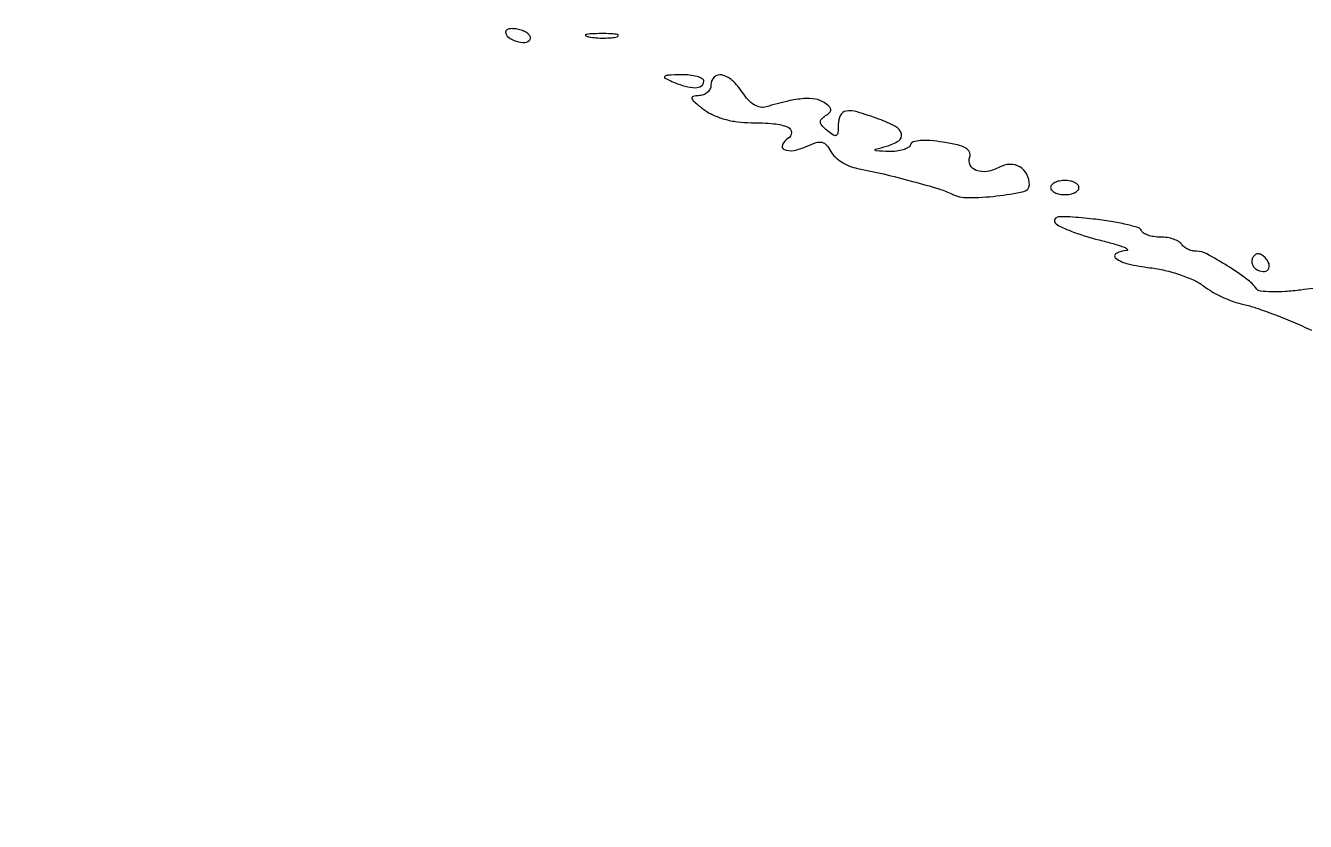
# Model space of a CAD drawing. Extents: x 0 to 2558, y 0 to 3412.
# Drawn here: x 882.2 to 1063, y 2579.5 to 2691.9 of the extents above; entities that cross this region are included whole.
import ezdxf

# ---------------------------------------------------------------- set-up
doc = ezdxf.new("R2010")
doc.units = 0

msp = doc.modelspace()

# ---------------------------------------------------------------- linework, layer by layer
for points in [[(1286.775, 2242.902503, 0.000001), (1177.44536, 2242.627485, 0.134519)], [(1176.555032, 2242.380365, -0.000002), (1098.265318, 2241.934774, -0.000173)], [(1102.150613, 2258.328759, 0.000012), (1205.122254, 2258.377188, 0.008936)], [(1065.796669, 2654.905813, 0.007089), (1062.363991, 2654.526274, -0.014927), (1060.160167, 2654.317509, -0.021543), (1058.2032, 2654.275393, -0.018159), (1056.632714, 2654.366387, -0.214402), (1056.113991, 2654.66105, 0.076317), (1054.693055, 2656.085606, 0.018568), (1051.93905, 2657.958423, 0.016019), (1049.082788, 2659.624416, 0.124639), (1047.59951, 2660, -0.060328), (1046.986981, 2660.074175, -0.050916), (1046.37167, 2660.29375, -0.053189), (1045.845175, 2660.617118, -0.090283), (1045.5, 2661, 0.127689), (1045.098224, 2661.384338, 0.046287), (1044.370954, 2661.70625, 0.042177), (1043.472092, 2661.926118, 0.038918), (1042.524316, 2662, -0.036856), (1041.597417, 2662.068417, -0.046316), (1040.76131, 2662.27296, -0.053435), (1040.124961, 2662.571967, -0.171745), (1039.833333, 2662.929227, 0.238321), (1039.414013, 2663.326544, 0.014398), (1037.688542, 2663.788799, 0.019018), (1035.514855, 2664.217964, 0.012706), (1033, 2664.550556, 0.006365), (1029.713969, 2664.858195, 0.043877), (1028.094751, 2664.84673, 0.2304), (1027.585257, 2664.535984, 0.343941), (1027.631155, 2664.040174, 0.095525), (1028.384397, 2663.496168, 0.016601), (1030.007132, 2662.806616, 0.017508), (1031.992739, 2662.118496, 0.014894), (1034.131155, 2661.529424, -0.008673), (1036.082853, 2661.01782, -0.024991), (1037.408839, 2660.572978, -0.112753), (1037.822148, 2660.291303, -0.632438), (1037.75, 2660.110579, 0.103708), (1036.257659, 2659.697914, 0.555739), (1036.203513, 2659.021376, 0.103156), (1037.958864, 2658.215064, 0.026788), (1041.038112, 2657.681892, -0.028522), (1043.151021, 2657.308497, -0.024078), (1045.333253, 2656.680776, -0.02477), (1047.270972, 2655.911842, -0.059876), (1048.585072, 2655.111742, 0.036624), (1049.777789, 2654.307436, 0.02193), (1051.297839, 2653.523343, 0.021893), (1052.887922, 2652.872326, 0.035222), (1054.29696, 2652.475668, -0.030616), (1055.94824, 2652.027172, -0.008895), (1058.432183, 2651.136727, -0.008905), (1061.200225, 2650.031749, -0.009409), (1063.876428, 2648.848053, 0.012786)]]:
    msp.add_lwpolyline(points, format="xyb")
for points in [[(950, 2691.013369, 0.234528), (950.385032, 2690.237654, 0.086621), (951.500246, 2689.661976, 0.087903), (952.731569, 2689.503046, 0.247429), (953.456728, 2689.929984, 0.228144), (953.494865, 2690.291986, 0.120306), (953.240331, 2690.677866, 0.078506), (952.712859, 2691.032212, 0.044796), (951.988753, 2691.29269, 0.036115), (951.226527, 2691.434212, 0.062812), (950.584196, 2691.425169, 0.095176), (950.15358, 2691.278, 0.269156)], [(961.761659, 2690.292739, 0.028254), (962.754739, 2690.159391, 0.020511), (963.869594, 2690.119272, 0.020826), (964.934218, 2690.169017, 0.041951), (965.761659, 2690.31292, 0.285845), (965.916221, 2690.476221, 0.417468), (965.814362, 2690.62839, 0.038992), (964.938425, 2690.726931, 0.009782), (963.5, 2690.747817, 0.008901), (962.071102, 2690.715166, 0.053901), (961.339362, 2690.605813, 0.67161), (961.319562, 2690.45659, 0.082665)], [(973.5, 2684, 0.028241), (975.370848, 2683.318381, 0.073362), (976.786013, 2683.10962, 0.143808), (977.65288, 2683.364209, 0.255204), (978, 2684, 0.271066), (977.777634, 2684.380032, 0.058404), (977.045313, 2684.685604, 0.045955), (975.995246, 2684.884048, 0.029148), (974.75, 2684.929715, 0.005351), (972.919087, 2684.87051, 0.150234), (972.475171, 2684.712848, 0.552992), (972.493736, 2684.478284, 0.018923)], [(979, 2683.5, -0.115458), (978.865684, 2682.926085, -0.099097), (978.485937, 2682.434093, -0.092097), (977.918318, 2682.099813, -0.08416), (977.25, 2681.977764, 0.058119), (976.474145, 2681.877268, 0.447487), (976.322995, 2681.589997, 0.130418), (976.673957, 2681.094778, 0.009919), (977.965252, 2680.061097, 0.056637), (979.273276, 2679.273374, 0.038458), (980.906666, 2678.673396, 0.035881), (982.746658, 2678.293873, 0.032932), (984.675908, 2678.166667, -0.02228), (987.899967, 2678.022929, -0.079295), (989.898025, 2677.518344, -0.308959), (990.373163, 2676.770266, -0.251025), (989.885723, 2675.929373, 0.141872), (989.103537, 2675.064713, 0.427414), (989.350216, 2674.397912, 0.149311), (990.698699, 2674.245964, 0.0609), (992.476712, 2674.807435, -0.027466), (993.853208, 2675.345463, -0.131222), (994.688164, 2675.392887, -0.167732), (995.323043, 2675.015262, -0.052659), (995.9532, 2674.087446, 0.084418), (996.533819, 2673.339069, 0.044675), (997.469283, 2672.623137, 0.042785), (998.586169, 2672.043908, 0.051009), (999.722262, 2671.703675, -0.011002), (1003.375726, 2670.920962, -0.007588), (1007.477664, 2669.881312, -0.006282), (1011.21303, 2668.823487, -0.042533), (1013, 2668.123093, 0.115992), (1015.348588, 2667.579118, 0.028077), (1019.355613, 2667.817767, 0.022255), (1023.219743, 2668.441877, 0.355471), (1024, 2669.400694, 0.120056), (1023.640608, 2670.875891, 0.141818), (1022.654743, 2671.913788, 0.140218), (1021.257411, 2672.271666, 0.116397), (1019.768663, 2671.876192, -0.081153), (1018.052525, 2671.289435, -0.125656), (1016.499891, 2671.417828, -0.197097), (1015.624652, 2672.188129, -0.20956), (1015.571453, 2673.325608, 0.210594), (1015.53829, 2674.005835, 0.150921), (1015.004923, 2674.56318, 0.069611), (1013.828556, 2675.017825, 0.017811), (1011.820985, 2675.412635, 0.018593), (1009.986889, 2675.63636, 0.040624), (1008.571945, 2675.640599, 0.056167), (1007.593691, 2675.452033, 0.241118), (1007.183058, 2675.049173, -0.18128), (1006.862398, 2674.652979, -0.05675), (1006.152732, 2674.337476, -0.048292), (1005.213083, 2674.138719, -0.037343), (1004.166667, 2674.09968, -0.001635), (1002.35815, 2674.173204, -0.277276), (1002.201417, 2674.276983, -0.462312), (1002.259003, 2674.405547, -0.002263), (1003.809017, 2674.84968, 0.071641), (1005.540607, 2675.617919, 0.332493), (1005.910533, 2676.576786, 0.203307), (1005.069749, 2677.627348, 0.036669), (1002.735015, 2678.673922, 0.014955), (999.652688, 2679.6892, 0.106971), (998.097276, 2679.806317, 0.254366), (997.296602, 2679.214962, 0.109556), (997, 2677.877555, -0.020867), (996.952104, 2676.730413, -0.252907), (996.719003, 2676.373756, -0.279792), (996.312964, 2676.393726, -0.024492), (995.452666, 2677.039284, -0.030007), (994.707083, 2677.737665, -0.161592), (994.474739, 2678.234203, -0.221746), (994.621248, 2678.677523, -0.060454), (995.202666, 2679.161729, 0.049193), (995.79763, 2679.635002, 0.231439), (995.941414, 2680.034282, 0.187463), (995.723917, 2680.452215, 0.031948), (995, 2681.009952, 0.109384), (993.766583, 2681.495002, 0.057749), (992.115053, 2681.56343, 0.03925), (989.889277, 2681.221526, 0.014323), (986.805637, 2680.402783, -0.121747), (985.980114, 2680.364893, -0.08777), (985.117494, 2680.700989, -0.069659), (984.25679, 2681.405178, -0.041511), (983.440627, 2682.450271, 0.061645), (982.025815, 2684.119218, 0.128795), (980.532289, 2684.912609, 0.25685), (979.470909, 2684.618063, 0.201998)], [(1027, 2669, 0.191087), (1027.151477, 2668.618118, 0.088204), (1027.5875, 2668.29375, 0.068025), (1028.234582, 2668.073693, 0.048028), (1029, 2668, 0.048028), (1029.765418, 2668.073693, 0.068025), (1030.4125, 2668.29375, 0.088204), (1030.848523, 2668.618118, 0.191087), (1031, 2669, 0.191087), (1030.848523, 2669.381882, 0.088204), (1030.4125, 2669.70625, 0.068025), (1029.765418, 2669.926307, 0.048028), (1029, 2670, 0.048028), (1028.234582, 2669.926307, 0.068025), (1027.5875, 2669.70625, 0.088204), (1027.151477, 2669.381882, 0.191087)], [(1055.596556, 2659.156231, 0.105525), (1055.439393, 2658.716563, 0.099247), (1055.470283, 2658.240657, 0.096292), (1055.684746, 2657.801911, 0.09291), (1056.050219, 2657.468963, 0.116221), (1057.032006, 2657.141241, 0.258096), (1057.731074, 2657.448742, 0.251496), (1057.853466, 2658.214666, 0.113251), (1057.296201, 2659.103799, 0.053431), (1056.785686, 2659.515485, 0.136091), (1056.335356, 2659.655459, 0.169261), (1055.940704, 2659.531428, 0.094625)]]:
    msp.add_lwpolyline(points, format="xyb", close=True)

doc.saveas('drawing.dxf')
